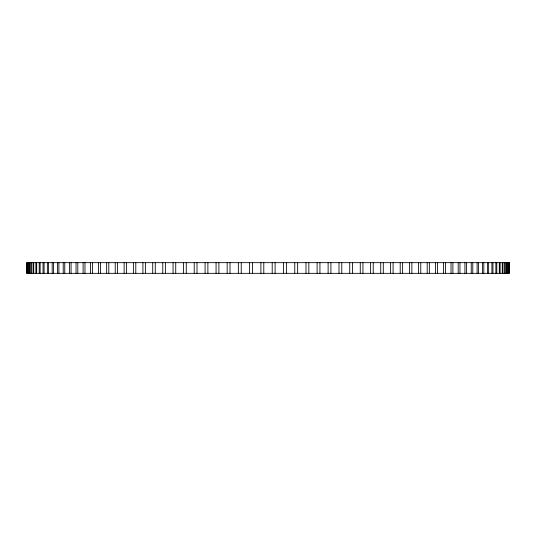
<?xml version="1.0" encoding="UTF-8"?>
<svg xmlns="http://www.w3.org/2000/svg" width="536" height="536" viewBox="0 0 536 536"><rect width="100%" height="100%" fill="white"/><g stroke="black" fill="none" stroke-linecap="round" stroke-linejoin="round"><path stroke-width="0.8" d="M509.006 262.667L509.006 273.333M508.865 262.667L508.865 273.333M508.275 262.667L508.275 273.333M508.007 262.667L508.007 273.333M507.023 262.667L507.023 273.333M506.614 262.667L506.614 273.333M505.24 262.667L505.24 273.333M504.698 262.667L504.698 273.333M502.935 262.667L502.935 273.333M502.266 262.667L502.266 273.333M500.122 262.667L500.122 273.333M499.318 262.667L499.318 273.333M496.792 262.667L496.792 273.333M495.86 262.667L495.86 273.333M492.959 262.667L492.959 273.333M491.901 262.667L491.901 273.333M488.631 262.667L488.631 273.333M487.445 262.667L487.445 273.333M483.82 262.667L483.82 273.333M482.514 262.667L482.514 273.333M478.534 262.667L478.534 273.333M477.107 262.667L477.107 273.333M472.786 262.667L472.786 273.333M471.245 262.667L471.245 273.333M466.588 262.667L466.588 273.333M464.933 262.667L464.933 273.333M459.955 262.667L459.955 273.333M458.186 262.667L458.186 273.333M452.893 262.667L452.893 273.333M451.024 262.667L451.024 273.333M445.429 262.667L445.429 273.333M443.46 262.667L443.46 273.333M437.577 262.667L437.577 273.333M435.507 262.667L435.507 273.333M429.349 262.667L429.349 273.333M427.192 262.667L427.192 273.333M420.773 262.667L420.773 273.333M418.522 262.667L418.522 273.333M411.856 262.667L411.856 273.333M409.517 262.667L409.517 273.333M402.623 262.667L402.623 273.333M400.211 262.667L400.211 273.333M393.089 262.667L393.089 273.333M390.61 262.667L390.61 273.333M383.287 262.667L383.287 273.333M380.734 262.667L380.734 273.333M373.23 262.667L373.23 273.333M370.617 262.667L370.617 273.333M362.939 262.667L362.939 273.333M360.272 262.667L360.272 273.333M352.447 262.667L352.447 273.333M349.727 262.667L349.727 273.333M341.76 262.667L341.76 273.333M339 262.667L339 273.333M330.913 262.667L330.913 273.333M328.119 262.667L328.119 273.333M319.932 262.667L319.932 273.333M317.104 262.667L317.104 273.333M308.837 262.667L308.837 273.333M305.982 262.667L305.982 273.333M297.648 262.667L297.648 273.333M294.773 262.667L294.773 273.333M286.392 262.667L286.392 273.333M283.51 262.667L283.51 273.333M275.102 262.667L275.102 273.333M272.208 262.667L272.208 273.333M263.792 262.667L263.792 273.333M260.898 262.667L260.898 273.333M252.49 262.667L252.49 273.333M249.609 262.667L249.609 273.333M241.227 262.667L241.227 273.333M238.353 262.667L238.353 273.333M230.018 262.667L230.018 273.333M227.164 262.667L227.164 273.333M218.896 262.667L218.896 273.333M216.068 262.667L216.068 273.333M207.881 262.667L207.881 273.333M205.087 262.667L205.087 273.333M197 262.667L197 273.333M194.24 262.667L194.24 273.333M186.273 262.667L186.273 273.333M183.553 262.667L183.553 273.333M175.728 262.667L175.728 273.333M173.061 262.667L173.061 273.333M165.383 262.667L165.383 273.333M162.77 262.667L162.77 273.333M155.266 262.667L155.266 273.333M152.713 262.667L152.713 273.333M145.39 262.667L145.39 273.333M142.911 262.667L142.911 273.333M135.789 262.667L135.789 273.333M133.377 262.667L133.377 273.333M126.483 262.667L126.483 273.333M124.144 262.667L124.144 273.333M117.478 262.667L117.478 273.333M115.227 262.667L115.227 273.333M108.808 262.667L108.808 273.333M106.651 262.667L106.651 273.333M100.493 262.667L100.493 273.333M98.423 262.667L98.423 273.333M92.54 262.667L92.54 273.333M90.571 262.667L90.571 273.333M84.976 262.667L84.976 273.333M83.107 262.667L83.107 273.333M77.814 262.667L77.814 273.333M76.045 262.667L76.045 273.333M71.067 262.667L71.067 273.333M69.412 262.667L69.412 273.333M64.756 262.667L64.756 273.333M63.215 262.667L63.215 273.333M58.893 262.667L58.893 273.333M57.466 262.667L57.466 273.333M53.486 262.667L53.486 273.333M52.18 262.667L52.18 273.333M48.555 262.667L48.555 273.333M47.369 262.667L47.369 273.333M44.099 262.667L44.099 273.333M43.041 262.667L43.041 273.333M40.14 262.667L40.14 273.333M39.208 262.667L39.208 273.333M36.683 262.667L36.683 273.333M35.879 262.667L35.879 273.333M33.735 262.667L33.735 273.333M33.065 262.667L33.065 273.333M31.302 262.667L31.302 273.333M30.76 262.667L30.76 273.333M29.386 262.667L29.386 273.333M28.978 262.667L28.978 273.333M27.993 262.667L27.993 273.333M27.725 262.667L27.725 273.333M27.135 262.667L27.135 273.333M26.994 262.667L26.994 273.333M509.2 262.667L26.8 262.667L26.8 273.333L509.2 273.333L509.2 262.667"/></g></svg>
